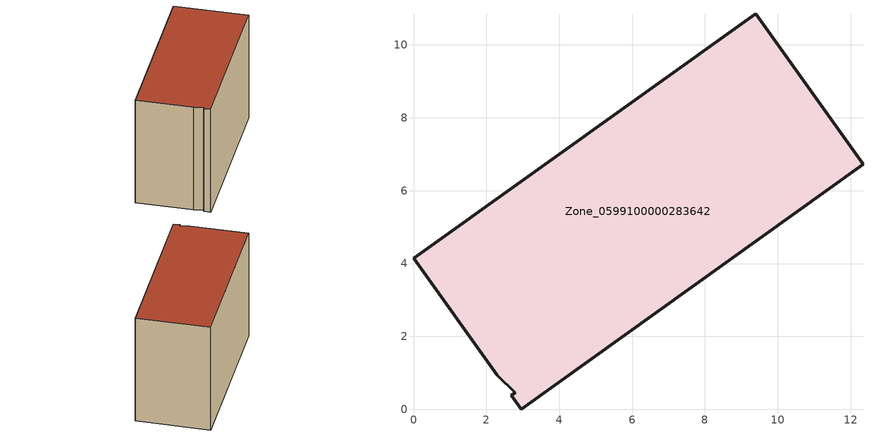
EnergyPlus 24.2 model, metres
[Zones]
Zone_0599100000283642
 floor ground (C_G): 2.8,0.46 2.29,0.93 0,4.15 9.39,10.86 12.34,6.73 2.96,0 2.69,0.39 z0
 wall outside (C_F): 2.96,0 12.34,6.73 9.39,10.86 0,4.15 2.29,0.93 2.8,0.46 2.69,0.39 2.96,0 z0:8.09
 roof outside (C_R): 2.29,0.93 2.8,0.46 2.69,0.39 2.96,0 12.34,6.73 9.39,10.86 0,4.15 z8.09
[BUILDING]
Pand.0599100000283642: North Axis=0; Terrain=City; Loads Convergence Tolerance Value=0.04; Temperature Convergence Tolerance Value=0.4; Solar Distribution=FullExterior; Maximum Number of Warmup Days=25; Minimum Number of Warmup Days=1
[Site:Location]
Rotterdam.The.Hague.AP_ZH_NLD Design_Conditions: Latitude=51.96; Longitude=4.45; Time Zone=1; Elevation=-4.5
[SITE:GROUNDTEMPERATURE:BUILDINGSURFACE]
18, 18, 18, 18, 18, 18, 18, 18, 18, 18, 18, 18
[MATERIAL] Thermal Absorptance=0.9; Solar Absorptance=0.7; Visible Absorptance=0.7
Name | Roughness | Thickness | Conductivity | Density | Specific Heat
G.TI.1975-1991 | MediumSmooth | 0.15 | 0.288461 | 540 | 1210
F.TI.1975-1991 | Rough | 0.3 | 0.230769 | 1920 | 840
R.TI.1975-1991 | MediumRough | 0.2 | 0.153846 | 1500 | 1000
[CONSTRUCTION]
C_G: G.TI.1975-1991
C_F: F.TI.1975-1991
C_R: R.TI.1975-1991
[ZONE]
Zone_0599100000283642: Type=1; Multiplier=1; Ceiling Height=Autocalculate; Volume=Autocalculate; Floor Area=autocalculate; Part of Total Floor Area=Yes
[ZONEINFILTRATION:DESIGNFLOWRATE]
Infil_Zone_0599100000283642: Zone or ZoneList or Space or SpaceList=Zone_0599100000283642; Schedule=AlwaysOn; Design Flow Rate Calculation Method=Flow/Area; Flow Rate per Floor Area=0.003; Constant Term Coefficient=1; Temperature Term Coefficient=0; Velocity Term Coefficient=0; Velocity Squared Term Coefficient=0
[HVACTEMPLATE:ZONE:IDEALLOADSAIRSYSTEM]
Zone_0599100000283642: Maximum Heating Supply Air Temperature=50; Minimum Cooling Supply Air Temperature=13; Maximum Heating Supply Air Humidity Ratio=0.0156; Minimum Cooling Supply Air Humidity Ratio=0.0077; Heating Limit=NoLimit; Cooling Limit=NoLimit; Dehumidification Control Type=ConstantSensibleHeatRatio; Cooling Sensible Heat Ratio=0.7; Dehumidification Setpoint=60; Humidification Control Type=None; Humidification Setpoint=30; Outdoor Air Method=None; Outdoor Air Flow Rate per Person=0.00944; Outdoor Air Flow Rate per Zone Floor Area=0; Outdoor Air Flow Rate per Zone=0; Demand Controlled Ventilation Type=None; Outdoor Air Economizer Type=NoEconomizer; Heat Recovery Type=None; Sensible Heat Recovery Effectiveness=0.7; Latent Heat Recovery Effectiveness=0.65
[ZONECONTROL:THERMOSTAT]
ThermostatControl_Zone_0599100000283642: Zone or ZoneList=Zone_0599100000283642; Control Type Schedule=DualSetpointControlType; Control 1=Thermostat_Zone_0599100000283642; Temperature Difference Between Cutout And Setpoint=0
[THERMOSTATSETPOINT:DUALSETPOINT]
Thermostat_Zone_0599100000283642: Heating Setpoint Temperature Schedule=HeatingSetpoint_Zone_0599100000283642; Cooling Setpoint Temperature Schedule=CoolingSetpoint_Zone_0599100000283642
[SCHEDULE:COMPACT]
HeatingSetpoint_Zone_0599100000283642: Through: 12/31, For: AllDays, Until: 24:00, 21
CoolingSetpoint_Zone_0599100000283642: Through: 12/31, For: AllDays, Until: 24:00, 24
DualSetpointControlType: Through: 12/31, For: AllDays, Until: 24:00, 4
AlwaysOn: Through: 12/31, For: AllDays, Until: 24:00, 1
